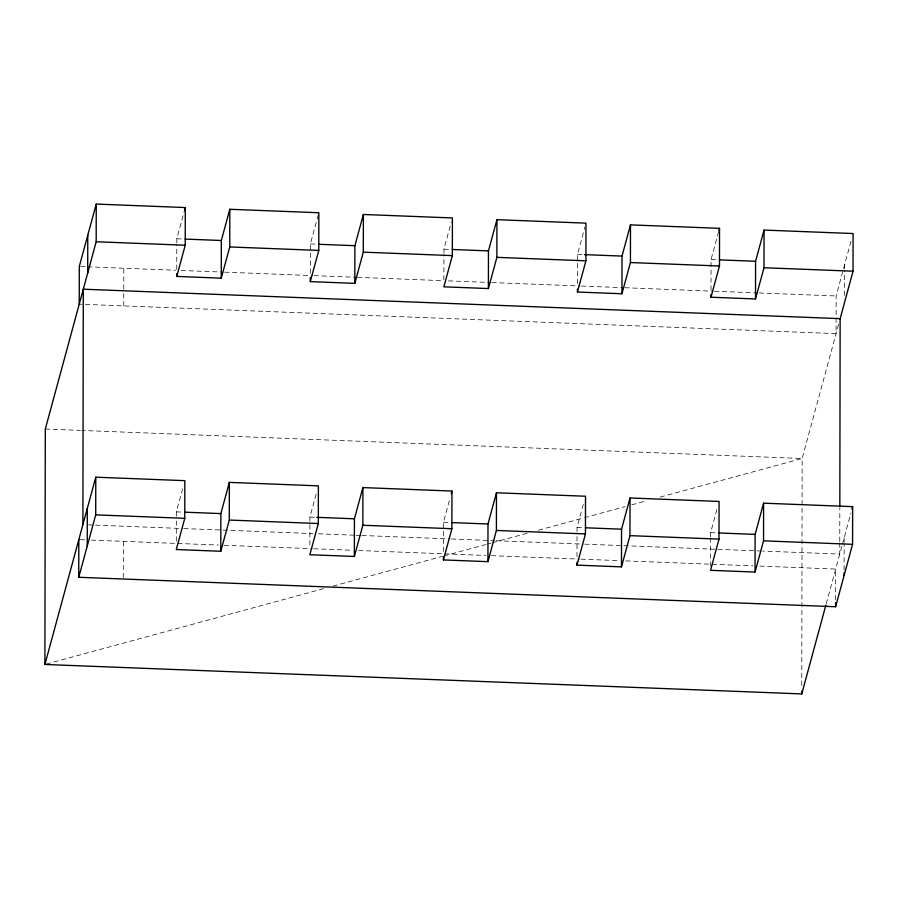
<?xml version="1.0" encoding="UTF-8"?>
<svg xmlns="http://www.w3.org/2000/svg" width="898" height="898" viewBox="0 0 898 898"><rect width="100%" height="100%" fill="white"/><g stroke="black" fill="none" stroke-linecap="round" stroke-linejoin="round"><path stroke-width="0.67" stroke-dasharray="4.49 3.37" d="M123.284 577.616L123.34 541.348M123.744 305.915L123.767 290.559M123.767 289.167L123.812 268.244M176.3 541.168L176.334 517.45M176.334 516.047L176.345 511.871L183.057 487.154M176.76 269.456L176.794 244.346M176.805 242.943L176.805 238.756L184.225 211.445M309.855 544.963L309.911 517.068L316.624 492.351M310.315 273.261L310.371 243.953L318.498 214.05M443.421 551.563L443.466 522.254L450.179 497.548M443.881 279.85L443.926 254.74M443.926 253.337L443.938 249.15L451.357 221.84M576.976 556.76L577.021 533.042M577.021 531.638L577.032 527.452L583.745 502.745M577.448 283.645L577.493 254.347L584.912 227.037M710.531 566.133L710.587 538.239M710.587 536.836L710.599 532.649L717.311 507.942M711.003 290.245L711.059 259.544L718.479 232.234M801.768 685.511L802.15 458.485L838.687 324.021M835.623 599.763L835.679 569.063L758.709 566.066M850.978 241.338L836.139 295.958L836.072 333.629L79.226 304.175M839.765 542.875L839.742 554.077L762.66 551.08M839.765 541.472L839.821 507.83M844.098 569.938L844.142 543.436M844.154 542.033L844.154 537.846M844.569 295.442L844.614 270.32M844.614 268.929L844.614 264.742M826.227 603.826L842.032 545.658M842.391 544.356L850.866 513.14M46.247 664.105L324.818 588.325M332.922 586.125L442.456 556.322M443.814 555.963L485.728 544.558M487.086 544.188L491.139 543.088M492.486 542.718L527.654 533.154M538.463 530.213L583.094 518.067M584.441 517.708L625.008 506.663M631.777 504.833L646.65 500.781M660.165 497.099L802.15 458.485L81.74 430.445M176.805 238.756L183.764 239.036M310.371 243.953L317.331 244.234M443.938 249.15L449.494 249.375M577.493 254.347L583.06 254.572M711.059 259.544L716.626 259.769M80.674 266.56L86.242 266.785M87.634 266.829L175.593 270.253M181.183 270.478L223.164 272.105M224.567 272.161L312.74 275.596M314.132 275.652L356.124 277.28M357.516 277.336L442.882 280.659M448.484 280.872L490.465 282.511M491.868 282.567L580.041 285.991M581.433 286.047L623.414 287.686M624.817 287.73L712.99 291.165M714.381 291.221L757.766 292.905M759.169 292.961L836.139 295.958M45.304 429.031L80.337 430.4M176.345 511.871L183.304 512.141M309.911 517.068L315.467 517.282M443.466 522.254L450.426 522.535M577.032 527.452L583.992 527.732M710.599 532.649L717.547 532.929M88.498 524.847L94.11 525.072M95.502 525.128L182.406 528.507M183.809 528.563L312.751 533.58M318.363 533.794L354.8 535.208M356.203 535.264L360.401 535.433M361.804 535.489L450.111 538.923M451.503 538.98L494.955 540.663M496.358 540.719L583.251 544.098M584.654 544.154L716.402 549.284M717.805 549.34L755.656 550.811M757.048 550.867L761.257 551.024M80.214 539.664L85.781 539.889M91.349 540.102L218.506 545.052M224.107 545.266L312.268 548.7M313.671 548.757L352.858 550.272M358.459 550.496L485.807 555.447M491.408 555.671L579.569 559.095M580.972 559.151L620.159 560.678M625.749 560.891L753.108 565.852"/><path stroke-width="1.35" d="M825.868 605.173L801.757 693.918L44.9 664.464L45.304 429.031L96.187 241.753L96.243 204.082L185.291 207.55L185.224 245.221L176.749 276.427L221.267 278.167L229.742 246.95L229.809 209.279L318.846 212.747L318.79 250.419L310.304 281.624L354.822 283.364L363.308 252.147L363.376 214.476L452.412 217.945L452.345 255.616L443.87 286.821L488.389 288.561L496.875 257.344L496.931 219.673L585.979 223.142L585.911 260.813L577.436 292.018L621.955 293.758L630.43 262.542L630.497 224.87L719.534 228.339L719.478 265.999L710.991 297.216L755.51 298.955L763.996 267.739L764.063 230.068L853.1 233.536L853.033 271.196L839.967 319.318M576.976 562.339L576.965 565.123L621.483 566.863L621.551 529.191L630.037 497.975L719.074 501.443L719.006 539.114L710.531 570.32L755.05 572.06L755.117 534.389L763.592 503.172L852.64 506.64L852.572 544.311L835.611 606.734L78.755 577.279L78.822 539.619M79.226 304.175L79.282 266.504L96.243 204.082M82.897 524.634L83.29 289.201L840.146 318.644L839.832 506.438M87.241 546.074L87.308 508.403M87.701 272.97L87.768 235.298M78.755 577.279L95.716 514.857L95.783 477.186L184.82 480.654L184.763 518.326L176.277 549.531L220.796 551.271L229.282 520.054L229.349 482.383L318.386 485.852L318.319 523.523L309.844 554.728L354.362 556.468L362.848 525.251L362.904 487.58L451.952 491.049L451.885 528.72L443.41 559.925L487.928 561.665L496.403 530.449L496.471 492.778L585.507 496.246L585.451 533.917L576.965 565.123M176.749 276.427L176.749 273.643M220.796 551.271L220.863 513.6L229.349 482.383M221.267 278.167L221.323 240.496L229.809 209.279M310.304 281.624L310.315 277.437M354.362 556.468L354.429 518.797L362.904 487.58M354.822 283.364L354.89 245.693L363.376 214.476M443.41 559.925L443.41 557.142M487.928 561.665L487.984 523.994L496.471 492.778M488.389 288.561L488.456 250.89L496.931 219.673M577.436 292.018L577.436 289.235M621.955 293.758L622.011 256.087L630.497 224.87M621.483 566.863L629.969 535.646L630.037 497.975M710.991 297.216L711.003 294.432M755.51 298.955L755.577 261.284L764.063 230.068M755.05 572.06L763.536 540.843L763.592 503.172M801.757 693.918L801.757 691.112M835.611 606.734L835.623 602.547M844.086 575.517L844.098 572.733M44.9 664.464L95.783 477.186M184.584 210.143L185.291 207.55M451.245 493.653L451.952 491.049M718.827 230.932L719.534 228.339M851.933 509.233L852.64 506.64M185.156 239.081L221.323 240.496M318.723 244.278L354.89 245.693M452.278 249.476L488.456 250.89M584.452 254.617L622.011 256.087M719.41 259.87L755.577 261.284M96.187 241.753L185.224 245.221M229.742 246.95L318.79 250.419M363.308 252.147L452.345 255.616M496.875 257.344L585.911 260.813M630.43 262.542L719.478 265.999M763.996 267.739L853.033 271.196M184.696 512.186L220.863 513.6M316.859 517.338L354.429 518.797M451.817 522.58L487.984 523.994M585.384 527.777L621.551 529.191M718.939 532.974L755.117 534.389M95.716 514.857L184.763 518.326M229.282 520.054L318.319 523.523M362.848 525.251L451.885 528.72M496.403 530.449L585.451 533.917M629.969 535.646L719.006 539.114M763.536 540.843L852.572 544.311"/></g></svg>
